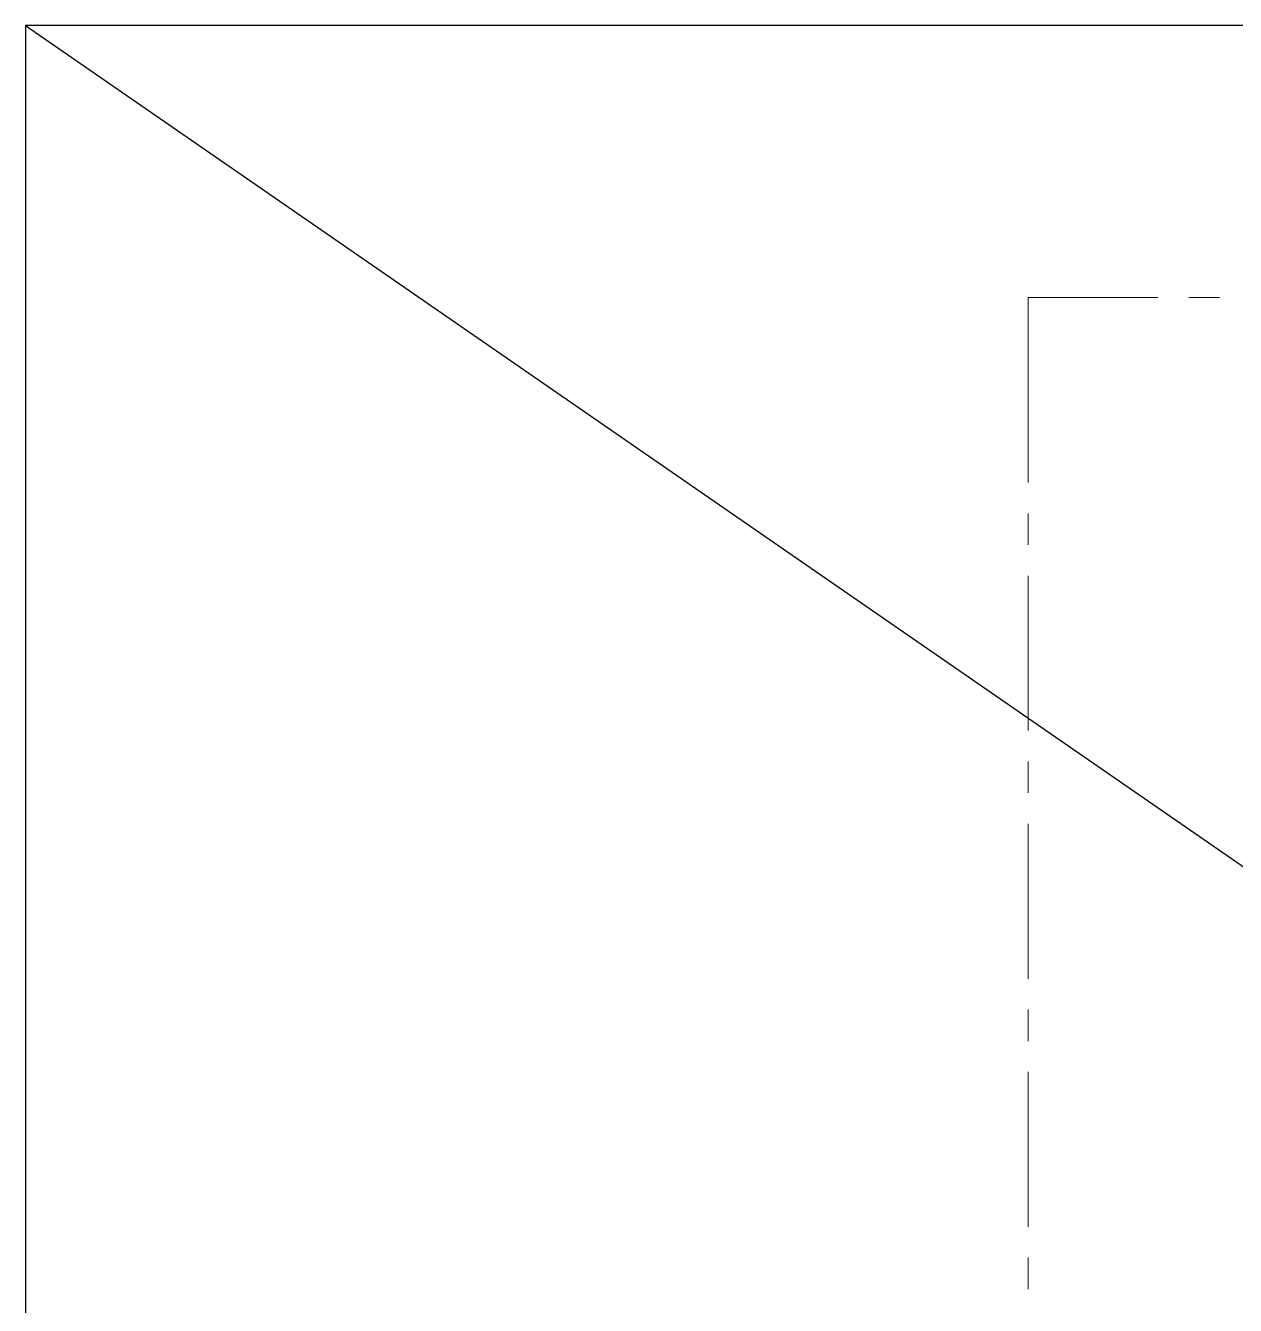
# Model space of a CAD drawing. Header units: millimetres. Extents: x -15161 to 10473752, y -72817 to 33960.
# Drawn here: x -2764 to -1984, y -4947 to -4121 of the extents above; entities that cross this region are included whole.
import ezdxf

# ---------------------------------------------------------------- set-up
doc = ezdxf.new("R2010")
doc.units = ezdxf.units.MM
doc.layers.add('PDF2_幾何圖形', color=7, linetype='Continuous')
doc.layers.add('屠宰設備', color=7, linetype='Continuous')

# ---------------------------------------------------------------- blocks, each defined once
blk = doc.blocks.new('二樓建築底圖')
at = {"layer": 'PDF2_幾何圖形', "lineweight": 13}
for points in [[(-2034.03, -4296.83), (-2117.84, -4296.83), (-2117.84, -4416.19)], [(-1994.24, -4296.83), (-2014.14, -4296.83)], [(-2117.84, -4436.09), (-2117.84, -4456.4)], [(-2117.84, -4476.3), (-2117.84, -4576.19)], [(-2117.84, -4596.08), (-2117.84, -4616.4)], [(-2117.84, -4636.29), (-2117.84, -4736.18)], [(-2117.84, -4756.08), (-2117.84, -4776.39)], [(-2117.84, -4796.29), (-2117.84, -4896.18)], [(-2117.84, -4916.07), (-2117.84, -4936.39)]]:
    blk.add_lwpolyline(points, dxfattribs=at)
blk = doc.blocks.new('圖框')
blk.add_lwpolyline([(206758.9, -122222.3), (206758.9, -127878), (214926, -127878), (214926, -122222.3)], close=True)

msp = doc.modelspace()

# ---------------------------------------------------------------- linework, layer by layer
at = {"color": 230}
msp.add_line((-2764.4316, -4121.3669), (3296.1753, -8307.958), dxfattribs=at)

# ---------------------------------------------------------------- block references
at = {"color": 5}
msp.add_blockref('二樓建築底圖', (0, 0), dxfattribs=at)
at = {"layer": '屠宰設備', "color": 190, "xscale": 0.75, "yscale": 0.75, "zscale": 0.75}
msp.add_blockref('圖框', (-157833.6238, 87545.3381), dxfattribs=at)

doc.saveas('drawing.dxf')
